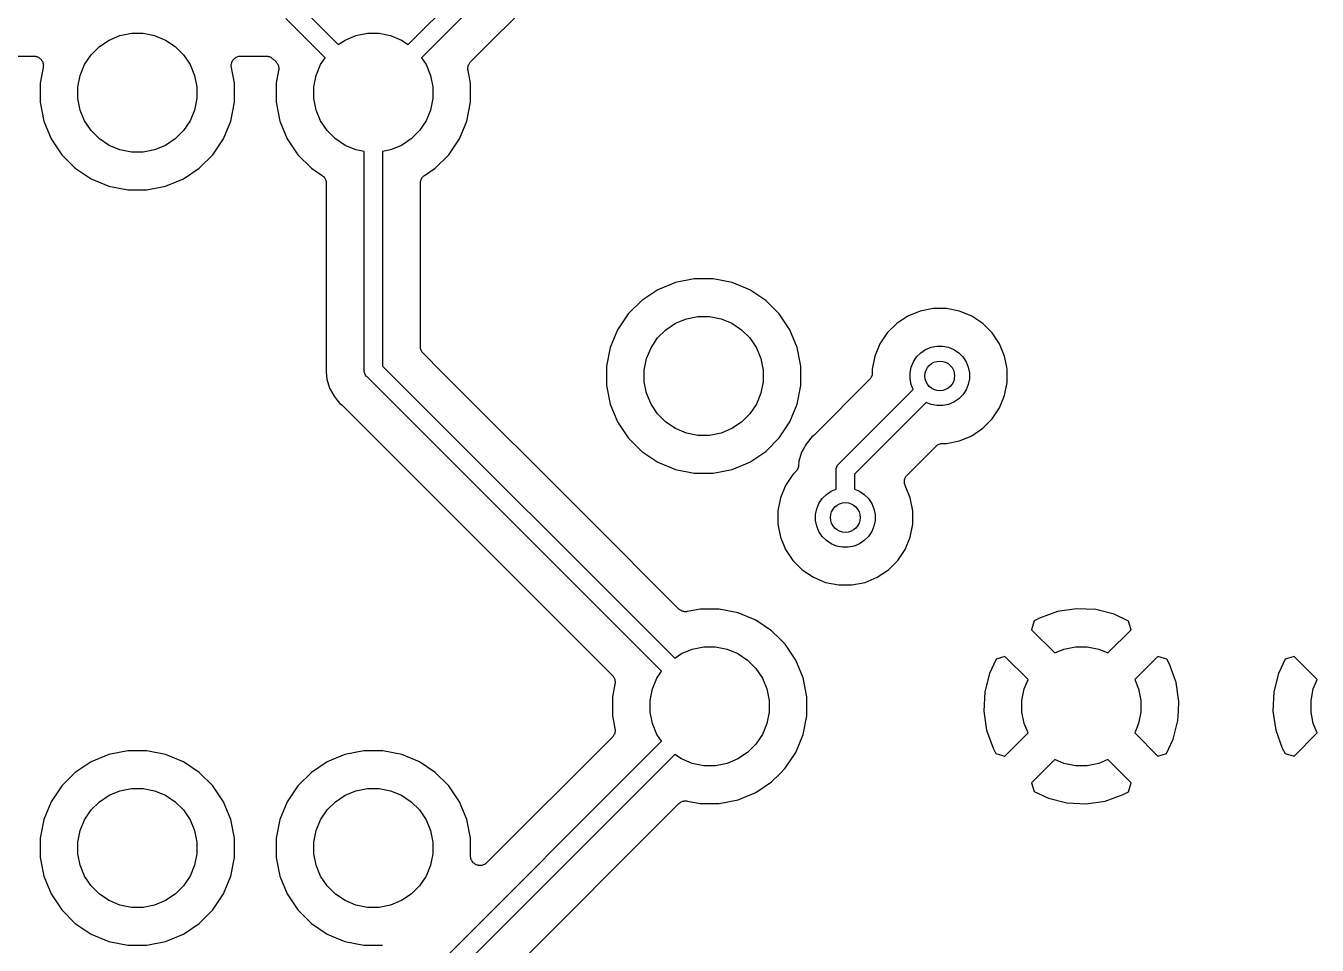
# Model space of a CAD drawing. Extents: x 20 to 116, y -135 to -20.
# Drawn here: x 49 to 66.37, y -51.67 to -39.3 of the extents above; entities that cross this region are included whole.
import ezdxf

# ---------------------------------------------------------------- set-up
doc = ezdxf.new("R2010")
doc.units = 0
doc.layers.add('BLACK', color=7, linetype='CONTINUOUS')

msp = doc.modelspace()

# ---------------------------------------------------------------- linework, layer by layer
at = {"layer": 'BLACK', "linetype": 'Continuous'}
for p, q in [((54.1408, -39.5524), (61.4898, -32.2034)), ((61.5839, -32.4629), (54.3176, -39.7292)), ((54.9789, -39.7863), (56.712, -38.0532)), ((52.6377, -38.991), (53.1992, -39.5524)), ((53.0224, -39.7292), (52.4932, -39.2)), ((50.1161, -39.491), (50.2616, -39.4307)), ((50.2616, -39.4307), (50.4162, -39.4)), ((50.4162, -39.4), (50.5738, -39.4)), ((50.5738, -39.4), (50.7284, -39.4307)), ((50.7284, -39.4307), (50.8739, -39.491)), ((53.2911, -39.491), (53.4366, -39.4307)), ((53.4366, -39.4307), (53.5912, -39.4)), ((53.5912, -39.4), (53.7488, -39.4)), ((53.7488, -39.4), (53.9034, -39.4307)), ((53.9034, -39.4307), (54.0489, -39.491)), ((49.8736, -39.69), (49.985, -39.5786)), ((49.985, -39.5786), (50.1161, -39.491)), ((50.8739, -39.491), (51.005, -39.5786)), ((51.005, -39.5786), (51.1164, -39.69)), ((53.1992, -39.5524), (53.2911, -39.491)), ((54.0489, -39.491), (54.1408, -39.5524)), ((48.7062, -39.708), (49.1045, -39.708)), ((49.1045, -39.708), (49.1055, -39.708)), ((49.1055, -39.708), (49.1055, -39.708)), ((49.1055, -39.708), (49.1055, -39.708)), ((49.1055, -39.708), (49.1063, -39.708)), ((49.1063, -39.708), (49.1183, -39.7094)), ((49.1183, -39.7094), (49.1301, -39.7106)), ((49.1301, -39.7106), (49.1305, -39.7107)), ((49.1305, -39.7107), (49.1309, -39.7108)), ((49.1309, -39.7108), (49.1424, -39.7144)), ((49.1424, -39.7144), (49.1538, -39.718)), ((49.1538, -39.718), (49.1541, -39.7182)), ((49.1541, -39.7182), (49.1545, -39.7183)), ((49.1545, -39.7183), (49.165, -39.7241)), ((49.165, -39.7241), (49.1756, -39.7298)), ((49.1756, -39.7298), (49.1759, -39.73)), ((49.1759, -39.73), (49.1762, -39.7302)), ((49.1762, -39.7302), (49.1854, -39.7379)), ((49.1854, -39.7379), (49.1947, -39.7456)), ((49.1947, -39.7456), (49.1949, -39.7459)), ((49.1949, -39.7459), (49.1952, -39.7461)), ((49.1952, -39.7461), (49.2028, -39.7556)), ((49.2028, -39.7556), (49.2103, -39.7648)), ((49.2103, -39.7648), (49.2105, -39.7652)), ((49.2105, -39.7652), (49.2108, -39.7655)), ((49.2108, -39.7655), (49.2163, -39.7761)), ((49.2163, -39.7761), (49.222, -39.7867)), ((49.786, -39.8211), (49.8736, -39.69)), ((51.1164, -39.69), (51.204, -39.8211)), ((51.7687, -39.7851), (51.7745, -39.7745)), ((51.7745, -39.7745), (51.7802, -39.764)), ((51.7802, -39.764), (51.7805, -39.7637)), ((51.7805, -39.7637), (51.7807, -39.7633)), ((51.7807, -39.7633), (51.7884, -39.7541)), ((51.7884, -39.7541), (51.796, -39.7449)), ((51.796, -39.7449), (51.7963, -39.7446)), ((51.7963, -39.7446), (51.7966, -39.7443)), ((51.7966, -39.7443), (51.8059, -39.7368)), ((51.8059, -39.7368), (51.8152, -39.7292)), ((51.8152, -39.7292), (51.8156, -39.729)), ((51.8156, -39.729), (51.8159, -39.7288)), ((51.8159, -39.7288), (51.8265, -39.7232)), ((51.8265, -39.7232), (51.8371, -39.7176)), ((51.8371, -39.7176), (51.8375, -39.7175)), ((51.8375, -39.7175), (51.8378, -39.7173)), ((51.8378, -39.7173), (51.8494, -39.7139)), ((51.8494, -39.7139), (51.8608, -39.7104)), ((51.8608, -39.7104), (51.8612, -39.7104)), ((51.8612, -39.7104), (51.8616, -39.7103)), ((51.8616, -39.7103), (51.8736, -39.7092)), ((51.8736, -39.7092), (51.8855, -39.708)), ((51.8855, -39.708), (52.2302, -39.708)), ((52.2302, -39.708), (52.2306, -39.708)), ((52.2306, -39.708), (52.2306, -39.708)), ((52.2306, -39.708), (52.2307, -39.708)), ((52.2307, -39.708), (52.232, -39.708)), ((52.232, -39.708), (52.2436, -39.7093)), ((52.2436, -39.7093), (52.2553, -39.7105)), ((52.2553, -39.7105), (52.2559, -39.7107)), ((52.2559, -39.7107), (52.2566, -39.7108)), ((52.2566, -39.7108), (52.2678, -39.7143)), ((52.2678, -39.7143), (52.279, -39.7178)), ((52.279, -39.7178), (52.2796, -39.7181)), ((52.2796, -39.7181), (52.2802, -39.7183)), ((52.2802, -39.7183), (52.2905, -39.7239)), ((52.2905, -39.7239), (52.3008, -39.7295)), ((52.3008, -39.7295), (52.3014, -39.7299)), ((52.3014, -39.7299), (52.3019, -39.7302)), ((52.3019, -39.7302), (52.3109, -39.7377)), ((52.3109, -39.7377), (52.32, -39.7452)), ((52.32, -39.7452), (52.3611, -39.7863)), ((52.961, -39.8211), (53.0224, -39.7292)), ((54.3176, -39.7292), (54.379, -39.8211)), ((49.2291, -39.8598), (49.187, -40.0712)), ((49.222, -39.7867), (49.2221, -39.7871)), ((49.2221, -39.7871), (49.2222, -39.7874)), ((49.2222, -39.7874), (49.2256, -39.7988)), ((49.2256, -39.7988), (49.2291, -39.8104)), ((49.2291, -39.8104), (49.2291, -39.8108)), ((49.2291, -39.8108), (49.2292, -39.8112)), ((49.2302, -39.8478), (49.2291, -39.8598)), ((49.2292, -39.8112), (49.2303, -39.8231)), ((49.2315, -39.8359), (49.2302, -39.8478)), ((49.2303, -39.8231), (49.2315, -39.8351)), ((49.2315, -39.8351), (49.2315, -39.8355)), ((49.2315, -39.8355), (49.2315, -39.8359)), ((49.7257, -39.9666), (49.786, -39.8211)), ((51.204, -39.8211), (51.2643, -39.9666)), ((51.7585, -39.8333), (51.7598, -39.8214)), ((51.7586, -39.8337), (51.7585, -39.8333)), ((51.7585, -39.8341), (51.7586, -39.8337)), ((51.7596, -39.846), (51.7585, -39.8341)), ((51.7606, -39.858), (51.7596, -39.846)), ((51.7598, -39.8214), (51.7611, -39.8095)), ((51.7608, -39.8588), (51.7606, -39.858)), ((51.7609, -39.8598), (51.7608, -39.8588)), ((51.7608, -39.8588), (51.7608, -39.8588)), ((51.7608, -39.8588), (51.7608, -39.8588)), ((51.803, -40.0712), (51.7609, -39.8598)), ((51.7611, -39.8095), (51.7612, -39.8091)), ((51.7612, -39.8091), (51.7613, -39.8087)), ((51.7613, -39.8087), (51.7649, -39.7973)), ((51.7649, -39.7973), (51.7684, -39.7858)), ((51.7684, -39.7858), (51.7686, -39.7854)), ((51.7686, -39.7854), (51.7687, -39.7851)), ((52.3611, -39.7863), (52.3615, -39.7867)), ((52.3615, -39.7867), (52.3615, -39.7867)), ((52.3615, -39.7867), (52.3615, -39.7867)), ((52.3615, -39.7867), (52.3624, -39.7876)), ((52.3959, -39.9009), (52.362, -40.0712)), ((52.3624, -39.7876), (52.3698, -39.7969)), ((52.3698, -39.7969), (52.3772, -39.8059)), ((52.3772, -39.8059), (52.3774, -39.8065)), ((52.3774, -39.8065), (52.3778, -39.8069)), ((52.3778, -39.8069), (52.3833, -39.8174)), ((52.3833, -39.8174), (52.3888, -39.8278)), ((52.3888, -39.8278), (52.3889, -39.8284)), ((52.3889, -39.8284), (52.3892, -39.8289)), ((52.3892, -39.8289), (52.3925, -39.8403)), ((52.3925, -39.8403), (52.3959, -39.8516)), ((52.3959, -39.8516), (52.396, -39.8522)), ((52.397, -39.8891), (52.3959, -39.9009)), ((52.396, -39.8522), (52.3961, -39.8528)), ((52.3961, -39.8528), (52.3972, -39.8645)), ((52.3983, -39.8774), (52.397, -39.8891)), ((52.3972, -39.8645), (52.3983, -39.8762)), ((52.3983, -39.8762), (52.3983, -39.8768)), ((52.3983, -39.8768), (52.3983, -39.8774)), ((52.9007, -39.9666), (52.961, -39.8211)), ((54.379, -39.8211), (54.4393, -39.9666)), ((54.9417, -39.8745), (54.943, -39.8627)), ((54.9418, -39.8751), (54.9417, -39.8745)), ((54.9417, -39.8757), (54.9418, -39.8751)), ((54.9428, -39.8873), (54.9417, -39.8757)), ((54.9438, -39.8991), (54.9428, -39.8873)), ((54.943, -39.8627), (54.9442, -39.851)), ((54.944, -39.9003), (54.9438, -39.8991)), ((54.944, -39.9004), (54.944, -39.9003)), ((54.944, -39.9003), (54.944, -39.9003)), ((54.9441, -39.9009), (54.944, -39.9004)), ((54.978, -40.0712), (54.9441, -39.9009)), ((54.9442, -39.851), (54.9444, -39.8504)), ((54.9444, -39.8498), (54.948, -39.8386)), ((54.9444, -39.8504), (54.9444, -39.8498)), ((54.948, -39.8386), (54.9514, -39.8273)), ((54.9514, -39.8273), (54.9517, -39.8268)), ((54.9517, -39.8268), (54.9519, -39.8262)), ((54.9519, -39.8262), (54.9576, -39.8158)), ((54.9576, -39.8158), (54.9632, -39.8055)), ((54.9632, -39.8055), (54.9635, -39.805)), ((54.9635, -39.805), (54.9638, -39.8045)), ((54.9638, -39.8045), (54.9714, -39.7954)), ((54.9714, -39.7954), (54.9789, -39.7863)), ((49.187, -40.0712), (49.187, -40.3288)), ((49.695, -40.1212), (49.7257, -39.9666)), ((49.695, -40.2788), (49.695, -40.1212)), ((51.2643, -39.9666), (51.295, -40.1212)), ((51.295, -40.1212), (51.295, -40.2788)), ((51.803, -40.3288), (51.803, -40.0712)), ((52.362, -40.0712), (52.362, -40.3288)), ((52.87, -40.1212), (52.9007, -39.9666)), ((52.87, -40.2788), (52.87, -40.1212)), ((54.4393, -39.9666), (54.47, -40.1212)), ((54.47, -40.1212), (54.47, -40.2788)), ((54.978, -40.3288), (54.978, -40.0712)), ((49.7257, -40.4334), (49.695, -40.2788)), ((51.295, -40.2788), (51.2643, -40.4334)), ((52.9007, -40.4334), (52.87, -40.2788)), ((54.47, -40.2788), (54.4393, -40.4334)), ((49.187, -40.3288), (49.2373, -40.5815)), ((49.786, -40.5789), (49.7257, -40.4334)), ((51.2643, -40.4334), (51.204, -40.5789)), ((51.7527, -40.5815), (51.803, -40.3288)), ((52.362, -40.3288), (52.4123, -40.5815)), ((52.961, -40.5789), (52.9007, -40.4334)), ((54.4393, -40.4334), (54.379, -40.5789)), ((54.9277, -40.5815), (54.978, -40.3288)), ((49.2373, -40.5815), (49.3359, -40.8196)), ((49.8736, -40.71), (49.786, -40.5789)), ((51.204, -40.5789), (51.1164, -40.71)), ((51.6541, -40.8196), (51.7527, -40.5815)), ((52.4123, -40.5815), (52.5109, -40.8196)), ((53.0486, -40.71), (52.961, -40.5789)), ((54.379, -40.5789), (54.2914, -40.71)), ((54.8291, -40.8196), (54.9277, -40.5815)), ((49.3359, -40.8196), (49.479, -41.0338)), ((49.985, -40.8214), (49.8736, -40.71)), ((50.1161, -40.909), (49.985, -40.8214)), ((51.005, -40.8214), (50.8739, -40.909)), ((51.1164, -40.71), (51.005, -40.8214)), ((51.511, -41.0338), (51.6541, -40.8196)), ((52.5109, -40.8196), (52.654, -41.0338)), ((53.16, -40.8214), (53.0486, -40.71)), ((53.2911, -40.909), (53.16, -40.8214)), ((54.18, -40.8214), (54.0489, -40.909)), ((54.2914, -40.71), (54.18, -40.8214)), ((54.686, -41.0338), (54.8291, -40.8196)), ((50.2616, -40.9693), (50.1161, -40.909)), ((50.4162, -41), (50.2616, -40.9693)), ((50.7284, -40.9693), (50.5738, -41)), ((50.8739, -40.909), (50.7284, -40.9693)), ((53.4366, -40.9693), (53.2911, -40.909)), ((53.545, -40.9908), (53.4366, -40.9693)), ((53.545, -43.9239), (53.545, -40.9908)), ((53.9034, -40.9693), (53.795, -40.9908)), ((53.795, -40.9908), (53.795, -43.8782)), ((54.0489, -40.909), (53.9034, -40.9693)), ((49.479, -41.0338), (49.6612, -41.216)), ((50.5738, -41), (50.4162, -41)), ((51.3288, -41.216), (51.511, -41.0338)), ((52.654, -41.0338), (52.8362, -41.216)), ((54.5038, -41.216), (54.686, -41.0338)), ((49.6612, -41.216), (49.8754, -41.3591)), ((51.1146, -41.3591), (51.3288, -41.216)), ((52.8362, -41.216), (52.9806, -41.3124)), ((52.9806, -41.3124), (52.981, -41.3127)), ((52.981, -41.3127), (52.981, -41.3128)), ((52.981, -41.3128), (52.981, -41.3128)), ((52.981, -41.3128), (52.982, -41.3134)), ((52.982, -41.3134), (52.9911, -41.3211)), ((52.9911, -41.3211), (53.0001, -41.3286)), ((53.0001, -41.3286), (53.0005, -41.329)), ((53.0005, -41.329), (53.001, -41.3294)), ((53.001, -41.3294), (53.0083, -41.3386)), ((53.0083, -41.3386), (53.0158, -41.3478)), ((54.3252, -41.3463), (54.3328, -41.3373)), ((54.3328, -41.3373), (54.3403, -41.3282)), ((54.3403, -41.3282), (54.3407, -41.3278)), ((54.3407, -41.3278), (54.3411, -41.3273)), ((54.3411, -41.3273), (54.3503, -41.3199)), ((54.3503, -41.3199), (54.3594, -41.3124)), ((54.3594, -41.3124), (54.5038, -41.216)), ((49.8754, -41.3591), (50.1135, -41.4577)), ((50.1135, -41.4577), (50.3662, -41.508)), ((50.3662, -41.508), (50.6238, -41.508)), ((50.6238, -41.508), (50.8765, -41.4577)), ((50.8765, -41.4577), (51.1146, -41.3591)), ((53.0158, -41.3478), (53.0161, -41.3483)), ((53.0161, -41.3483), (53.0165, -41.3488)), ((53.0165, -41.3488), (53.0219, -41.3592)), ((53.0219, -41.3592), (53.0274, -41.3696)), ((53.0274, -41.3696), (53.0276, -41.3702)), ((53.0276, -41.3702), (53.0279, -41.3708)), ((53.0279, -41.3708), (53.0312, -41.3821)), ((53.0312, -41.3821), (53.0346, -41.3934)), ((53.0346, -41.3934), (53.0346, -41.394)), ((53.0346, -41.394), (53.0348, -41.3946)), ((53.0348, -41.3946), (53.0358, -41.4063)), ((53.0358, -41.4063), (53.037, -41.418)), ((53.037, -41.418), (53.037, -43.8927)), ((54.303, -41.4163), (54.3043, -41.4045)), ((54.303, -41.4175), (54.303, -41.4163)), ((54.303, -41.418), (54.303, -41.4175)), ((54.303, -41.4175), (54.303, -41.4175)), ((54.303, -41.4175), (54.303, -41.4175)), ((54.303, -43.6152), (54.303, -41.418)), ((54.3043, -41.4045), (54.3055, -41.3928)), ((54.3055, -41.3928), (54.3057, -41.3922)), ((54.3057, -41.3922), (54.3058, -41.3916)), ((54.3058, -41.3916), (54.3093, -41.3804)), ((54.3093, -41.3804), (54.3128, -41.3691)), ((54.3128, -41.3691), (54.3131, -41.3686)), ((54.3131, -41.3686), (54.3133, -41.368)), ((54.3133, -41.368), (54.3189, -41.3577)), ((54.3189, -41.3577), (54.3245, -41.3473)), ((54.3245, -41.3473), (54.3249, -41.3468)), ((54.3249, -41.3468), (54.3252, -41.3463)), ((57.9862, -42.702), (57.7335, -42.7523)), ((58.2438, -42.702), (57.9862, -42.702)), ((58.4965, -42.7523), (58.2438, -42.702)), ((57.4954, -42.8509), (57.2812, -42.994)), ((57.7335, -42.7523), (57.4954, -42.8509)), ((58.7346, -42.8509), (58.4965, -42.7523)), ((58.9488, -42.994), (58.7346, -42.8509)), ((57.2812, -42.994), (57.099, -43.1762)), ((59.131, -43.1762), (58.9488, -42.994)), ((57.099, -43.1762), (56.9559, -43.3904)), ((57.7361, -43.301), (57.8816, -43.2407)), ((57.8816, -43.2407), (58.0362, -43.21)), ((58.0362, -43.21), (58.1938, -43.21)), ((58.1938, -43.21), (58.3484, -43.2407)), ((58.3484, -43.2407), (58.4939, -43.301)), ((59.2741, -43.3904), (59.131, -43.1762)), ((60.8599, -43.2053), (60.7112, -43.3047)), ((61.0251, -43.1369), (60.8599, -43.2053)), ((61.2006, -43.102), (61.0251, -43.1369)), ((61.3794, -43.102), (61.2006, -43.102)), ((61.5549, -43.1369), (61.3794, -43.102)), ((61.7201, -43.2053), (61.5549, -43.1369)), ((61.8688, -43.3047), (61.7201, -43.2053)), ((56.9559, -43.3904), (56.8573, -43.6285)), ((57.4936, -43.5), (57.605, -43.3886)), ((57.605, -43.3886), (57.7361, -43.301)), ((58.4939, -43.301), (58.625, -43.3886)), ((58.625, -43.3886), (58.7364, -43.5)), ((59.3727, -43.6285), (59.2741, -43.3904)), ((60.7112, -43.3047), (60.5847, -43.4312)), ((61.9953, -43.4312), (61.8688, -43.3047)), ((57.406, -43.6311), (57.4936, -43.5)), ((58.7364, -43.5), (58.824, -43.6311)), ((60.4853, -43.5799), (60.4169, -43.7451)), ((60.5847, -43.4312), (60.4853, -43.5799)), ((62.0947, -43.5799), (61.9953, -43.4312)), ((62.1631, -43.7451), (62.0947, -43.5799)), ((54.3041, -43.6269), (54.303, -43.6152)), ((54.3052, -43.6386), (54.3041, -43.6269)), ((54.3054, -43.6392), (54.3052, -43.6386)), ((54.3054, -43.6399), (54.3054, -43.6392)), ((54.3088, -43.651), (54.3054, -43.6399)), ((54.3121, -43.6624), (54.3088, -43.651)), ((54.3124, -43.663), (54.3121, -43.6624)), ((54.3126, -43.6636), (54.3124, -43.663)), ((54.3181, -43.6739), (54.3126, -43.6636)), ((54.3235, -43.6844), (54.3181, -43.6739)), ((54.3239, -43.6849), (54.3235, -43.6844)), ((54.3242, -43.6855), (54.3239, -43.6849)), ((54.3316, -43.6945), (54.3242, -43.6855)), ((54.339, -43.7037), (54.3316, -43.6945)), ((54.3399, -43.7047), (54.339, -43.7037)), ((54.3402, -43.705), (54.3399, -43.7047)), ((54.3399, -43.7047), (54.3399, -43.7047)), ((54.3399, -43.7047), (54.3399, -43.7047)), ((54.5936, -43.9584), (54.3402, -43.705)), ((56.8573, -43.6285), (56.807, -43.8812)), ((57.315, -43.9312), (57.3457, -43.7766)), ((57.3457, -43.7766), (57.406, -43.6311)), ((58.824, -43.6311), (58.8843, -43.7766)), ((58.8843, -43.7766), (58.915, -43.9312)), ((59.423, -43.8812), (59.3727, -43.6285)), ((60.4169, -43.7451), (60.382, -43.9206)), ((60.9355, -43.8205), (60.9793, -43.755)), ((60.9793, -43.755), (61.035, -43.6993)), ((61.035, -43.6993), (61.1005, -43.6555)), ((61.1005, -43.6555), (61.1733, -43.6254)), ((61.1733, -43.6254), (61.2506, -43.61)), ((61.2506, -43.61), (61.3294, -43.61)), ((61.3294, -43.61), (61.4067, -43.6254)), ((61.4067, -43.6254), (61.4795, -43.6555)), ((61.4795, -43.6555), (61.545, -43.6993)), ((61.545, -43.6993), (61.6007, -43.755)), ((61.6007, -43.755), (61.6445, -43.8205)), ((62.1926, -43.8934), (62.1631, -43.7451)), ((53.0364, -43.9051), (53.0339, -43.93)), ((53.0339, -43.93), (53.0364, -43.9549)), ((53.037, -43.8944), (53.0364, -43.8998)), ((53.0364, -43.8998), (53.0364, -43.9051)), ((53.037, -43.8927), (53.037, -43.8944)), ((53.5444, -43.93), (53.545, -43.9239)), ((53.545, -43.9361), (53.5444, -43.93)), ((53.5458, -43.9443), (53.545, -43.9361)), ((53.5468, -43.9545), (53.5458, -43.9443)), ((53.795, -43.8782), (57.7242, -47.8074)), ((56.807, -43.8812), (56.807, -44.1388)), ((57.315, -44.0888), (57.315, -43.9312)), ((58.915, -43.9312), (58.915, -44.0888)), ((59.423, -44.1388), (59.423, -43.8812)), ((60.382, -43.9206), (60.382, -43.9702)), ((60.89, -43.9706), (60.9054, -43.8933)), ((60.9054, -43.8933), (60.9355, -43.8205)), ((61.6445, -43.8205), (61.6746, -43.8933)), ((61.6746, -43.8933), (61.69, -43.9706)), ((62.198, -43.9206), (62.1926, -43.8934)), ((62.198, -44.0994), (62.198, -43.9206)), ((53.0364, -43.9549), (53.0462, -44.0541)), ((53.0462, -44.0541), (53.0462, -44.0544)), ((53.0462, -44.0544), (53.0462, -44.0544)), ((53.0462, -44.0544), (53.0824, -44.1734)), ((53.554, -43.9781), (53.5468, -43.9545)), ((53.5656, -43.9998), (53.554, -43.9781)), ((53.5756, -44.012), (53.5656, -43.9998)), ((53.5812, -44.0188), (53.5756, -44.012)), ((53.5859, -44.0227), (53.5812, -44.0188)), ((57.5474, -47.9842), (53.5859, -44.0227)), ((54.5937, -43.9585), (54.5936, -43.9584)), ((56.538, -45.9028), (54.5937, -43.9585)), ((57.3457, -44.2434), (57.315, -44.0888)), ((58.915, -44.0888), (58.8843, -44.2434)), ((60.3448, -44.06), (59.5988, -44.806)), ((60.3522, -44.0509), (60.3448, -44.06)), ((60.3598, -44.0419), (60.3522, -44.0509)), ((60.3601, -44.0414), (60.3598, -44.0419)), ((60.3605, -44.0408), (60.3601, -44.0414)), ((60.3661, -44.0305), (60.3605, -44.0408)), ((60.3717, -44.0202), (60.3661, -44.0305)), ((60.3719, -44.0196), (60.3717, -44.0202)), ((60.3722, -44.019), (60.3719, -44.0196)), ((60.3757, -44.0078), (60.3722, -44.019)), ((60.3792, -43.9966), (60.3757, -44.0078)), ((60.3793, -43.9959), (60.3792, -43.9966)), ((60.3795, -43.9953), (60.3793, -43.9959)), ((60.3807, -43.9836), (60.3795, -43.9953)), ((60.382, -43.972), (60.3807, -43.9836)), ((60.382, -43.9702), (60.382, -43.9706)), ((60.382, -43.9706), (60.382, -43.9706)), ((60.382, -43.9706), (60.382, -43.9707)), ((60.382, -43.9707), (60.382, -43.972)), ((60.89, -44.0494), (60.89, -43.9706)), ((60.9054, -44.1267), (60.89, -44.0494)), ((61.69, -44.0494), (61.6746, -44.1267)), ((61.69, -43.9706), (61.69, -44.0494)), ((62.1631, -44.2749), (62.198, -44.0994)), ((53.0824, -44.1734), (53.1411, -44.2834)), ((53.1411, -44.2834), (53.198, -44.3526)), ((56.807, -44.1388), (56.8573, -44.3915)), ((57.406, -44.3889), (57.3457, -44.2434)), ((58.8843, -44.2434), (58.824, -44.3889)), ((59.3727, -44.3915), (59.423, -44.1388)), ((59.9359, -45.1873), (60.9321, -44.1911)), ((60.9321, -44.1911), (60.9054, -44.1267)), ((61.6007, -44.265), (61.545, -44.3207)), ((61.6445, -44.1995), (61.6007, -44.265)), ((61.6746, -44.1267), (61.6445, -44.1995)), ((62.0947, -44.4401), (62.1631, -44.2749)), ((53.198, -44.3526), (53.198, -44.3527)), ((53.198, -44.3527), (53.2202, -44.3798)), ((53.2202, -44.3798), (53.2396, -44.3956)), ((53.2396, -44.3956), (53.2409, -44.3968)), ((53.2409, -44.3968), (53.2447, -44.4006)), ((53.2447, -44.4006), (53.2488, -44.404)), ((53.2488, -44.404), (56.8861, -48.0413)), ((56.8573, -44.3915), (56.9559, -44.6296)), ((57.4936, -44.52), (57.406, -44.3889)), ((58.824, -44.3889), (58.7364, -44.52)), ((59.2741, -44.6296), (59.3727, -44.3915)), ((61.1089, -44.3679), (60.145, -45.3318)), ((61.1733, -44.3946), (61.1089, -44.3679)), ((61.2506, -44.41), (61.1733, -44.3946)), ((61.3294, -44.41), (61.2506, -44.41)), ((61.4067, -44.3946), (61.3294, -44.41)), ((61.4795, -44.3645), (61.4067, -44.3946)), ((61.545, -44.3207), (61.4795, -44.3645)), ((61.9953, -44.5888), (62.0947, -44.4401)), ((56.9559, -44.6296), (57.099, -44.8438)), ((57.605, -44.6314), (57.4936, -44.52)), ((57.7361, -44.719), (57.605, -44.6314)), ((58.625, -44.6314), (58.4939, -44.719)), ((58.7364, -44.52), (58.625, -44.6314)), ((59.131, -44.8438), (59.2741, -44.6296)), ((61.8688, -44.7153), (61.9953, -44.5888)), ((57.8816, -44.7793), (57.7361, -44.719)), ((58.0362, -44.81), (57.8816, -44.7793)), ((58.1938, -44.81), (58.0362, -44.81)), ((58.3484, -44.7793), (58.1938, -44.81)), ((58.4939, -44.719), (58.3484, -44.7793)), ((59.5896, -44.8144), (59.5702, -44.8302)), ((59.5934, -44.8106), (59.5896, -44.8144)), ((59.5975, -44.8072), (59.5934, -44.8106)), ((59.5988, -44.806), (59.5975, -44.8072)), ((61.5549, -44.8831), (61.7201, -44.8147)), ((61.7201, -44.8147), (61.8688, -44.7153)), ((57.099, -44.8438), (57.2812, -45.026)), ((58.9488, -45.026), (59.131, -44.8438)), ((59.4911, -44.9266), (59.451, -45.0016)), ((59.5544, -44.8496), (59.4911, -44.9266)), ((59.5702, -44.8302), (59.5544, -44.8496)), ((59.5544, -44.8496), (59.5544, -44.8496)), ((60.8512, -45.344), (61.24, -44.9552)), ((61.24, -44.9552), (61.2403, -44.9549)), ((61.2403, -44.9549), (61.2413, -44.954)), ((61.2403, -44.9549), (61.2403, -44.9549)), ((61.2403, -44.9549), (61.2403, -44.9549)), ((61.2413, -44.954), (61.2504, -44.9466)), ((61.2504, -44.9466), (61.2595, -44.9392)), ((61.2595, -44.9392), (61.2601, -44.9389)), ((61.2601, -44.9389), (61.2606, -44.9385)), ((61.2606, -44.9385), (61.271, -44.9331)), ((61.271, -44.9331), (61.2814, -44.9276)), ((61.2814, -44.9276), (61.282, -44.9274)), ((61.282, -44.9274), (61.2826, -44.9271)), ((61.2826, -44.9271), (61.2939, -44.9238)), ((61.2939, -44.9238), (61.3051, -44.9204)), ((61.3051, -44.9204), (61.3058, -44.9204)), ((61.3058, -44.9204), (61.3064, -44.9202)), ((61.3064, -44.9202), (61.3181, -44.9191)), ((61.3181, -44.9191), (61.3298, -44.918)), ((61.3298, -44.918), (61.3794, -44.918)), ((61.3794, -44.918), (61.5549, -44.8831)), ((57.2812, -45.026), (57.4954, -45.1691)), ((58.7346, -45.1691), (58.9488, -45.026)), ((59.3962, -45.1559), (59.3898, -45.2203)), ((59.4324, -45.0366), (59.3962, -45.1559)), ((59.451, -45.0016), (59.4324, -45.0366)), ((59.451, -45.0016), (59.451, -45.0016)), ((57.4954, -45.1691), (57.7335, -45.2677)), ((57.7335, -45.2677), (57.9862, -45.318)), ((57.9862, -45.318), (58.2438, -45.318)), ((58.2438, -45.318), (58.4965, -45.2677)), ((58.4965, -45.2677), (58.7346, -45.1691)), ((59.3147, -45.3362), (59.2153, -45.4849)), ((59.3532, -45.2977), (59.3147, -45.3362)), ((59.3567, -45.2934), (59.3532, -45.2977)), ((59.3607, -45.2895), (59.3567, -45.2934)), ((59.3646, -45.2838), (59.3607, -45.2895)), ((59.369, -45.2785), (59.3646, -45.2838)), ((59.3716, -45.2736), (59.369, -45.2785)), ((59.3747, -45.2691), (59.3716, -45.2736)), ((59.3774, -45.2627), (59.3747, -45.2691)), ((59.3807, -45.2567), (59.3774, -45.2627)), ((59.3823, -45.2514), (59.3807, -45.2567)), ((59.3845, -45.2463), (59.3823, -45.2514)), ((59.3859, -45.2396), (59.3845, -45.2463)), ((59.3879, -45.233), (59.3859, -45.2396)), ((59.3885, -45.2275), (59.3879, -45.233)), ((59.3896, -45.2221), (59.3885, -45.2275)), ((59.3898, -45.2203), (59.3896, -45.2221)), ((59.8944, -45.28), (59.8968, -45.2555)), ((59.895, -45.2861), (59.8944, -45.28)), ((59.895, -45.5338), (59.895, -45.2861)), ((59.8968, -45.2555), (59.904, -45.2319)), ((59.904, -45.2319), (59.9156, -45.2102)), ((59.9156, -45.2102), (59.9273, -45.1959)), ((59.9273, -45.1959), (59.9312, -45.1912)), ((59.9273, -45.1959), (59.9273, -45.1959)), ((59.9312, -45.1912), (59.9359, -45.1873)), ((60.145, -45.3318), (60.145, -45.5338)), ((59.2153, -45.4849), (59.1469, -45.6501)), ((60.814, -45.4323), (60.8153, -45.4206)), ((60.814, -45.4328), (60.814, -45.4323)), ((60.814, -45.4334), (60.814, -45.4328)), ((60.8151, -45.4451), (60.814, -45.4334)), ((60.8161, -45.457), (60.8151, -45.4451)), ((60.8153, -45.4206), (60.8165, -45.4087)), ((60.8163, -45.4575), (60.8161, -45.457)), ((60.8163, -45.4581), (60.8163, -45.4575)), ((60.8197, -45.4693), (60.8163, -45.4581)), ((60.8165, -45.4087), (60.8166, -45.4082)), ((60.8166, -45.4082), (60.8167, -45.4076)), ((60.8167, -45.4076), (60.8202, -45.3964)), ((60.823, -45.4808), (60.8197, -45.4693)), ((60.8202, -45.3964), (60.8237, -45.385)), ((60.8234, -45.4818), (60.823, -45.4808)), ((60.8234, -45.4819), (60.8234, -45.4818)), ((60.8234, -45.4818), (60.8234, -45.4818)), ((60.8236, -45.4824), (60.8234, -45.4819)), ((60.8931, -45.6501), (60.8236, -45.4824)), ((60.8237, -45.385), (60.824, -45.3845)), ((60.824, -45.3845), (60.8242, -45.384)), ((60.8242, -45.384), (60.8299, -45.3736)), ((60.8299, -45.3736), (60.8354, -45.3632)), ((60.8354, -45.3632), (60.8358, -45.3628)), ((60.8358, -45.3628), (60.8361, -45.3623)), ((60.8361, -45.3623), (60.8437, -45.3532)), ((60.8437, -45.3532), (60.8512, -45.344)), ((59.1469, -45.6501), (59.112, -45.8256)), ((59.6655, -45.7255), (59.7093, -45.66)), ((59.7093, -45.66), (59.765, -45.6043)), ((59.765, -45.6043), (59.8305, -45.5605)), ((59.8305, -45.5605), (59.895, -45.5338)), ((60.145, -45.5338), (60.2095, -45.5605)), ((60.2095, -45.5605), (60.275, -45.6043)), ((60.275, -45.6043), (60.3307, -45.66)), ((60.3307, -45.66), (60.3745, -45.7255)), ((60.928, -45.8256), (60.8931, -45.6501)), ((59.112, -45.8256), (59.112, -46.0044)), ((59.62, -45.8756), (59.6354, -45.7983)), ((59.6354, -45.7983), (59.6655, -45.7255)), ((60.3745, -45.7255), (60.4046, -45.7983)), ((60.4046, -45.7983), (60.42, -45.8756)), ((60.928, -46.0044), (60.928, -45.8256)), ((56.5381, -45.9029), (56.538, -45.9028)), ((57.7813, -47.1461), (56.5381, -45.9029)), ((59.112, -46.0044), (59.1469, -46.1799)), ((59.62, -45.9544), (59.62, -45.8756)), ((59.6354, -46.0317), (59.62, -45.9544)), ((59.6655, -46.1045), (59.6354, -46.0317)), ((60.4046, -46.0317), (60.3745, -46.1045)), ((60.42, -45.9544), (60.4046, -46.0317)), ((60.42, -45.8756), (60.42, -45.9544)), ((60.8931, -46.1799), (60.928, -46.0044)), ((59.1469, -46.1799), (59.2153, -46.3451)), ((59.7093, -46.17), (59.6655, -46.1045)), ((59.765, -46.2257), (59.7093, -46.17)), ((60.3307, -46.17), (60.275, -46.2257)), ((60.3745, -46.1045), (60.3307, -46.17)), ((60.8247, -46.3451), (60.8931, -46.1799)), ((59.2153, -46.3451), (59.3147, -46.4938)), ((59.8305, -46.2695), (59.765, -46.2257)), ((59.9033, -46.2996), (59.8305, -46.2695)), ((59.9806, -46.315), (59.9033, -46.2996)), ((60.0594, -46.315), (59.9806, -46.315)), ((60.1367, -46.2996), (60.0594, -46.315)), ((60.2095, -46.2695), (60.1367, -46.2996)), ((60.275, -46.2257), (60.2095, -46.2695)), ((60.7253, -46.4938), (60.8247, -46.3451)), ((59.3147, -46.4938), (59.4412, -46.6203)), ((60.5988, -46.6203), (60.7253, -46.4938)), ((59.4412, -46.6203), (59.5899, -46.7197)), ((59.5899, -46.7197), (59.7551, -46.7881)), ((60.2849, -46.7881), (60.4501, -46.7197)), ((60.4501, -46.7197), (60.5988, -46.6203)), ((59.7551, -46.7881), (59.9306, -46.823)), ((59.9306, -46.823), (60.1094, -46.823)), ((60.1094, -46.823), (60.2849, -46.7881)), ((57.7904, -47.1536), (57.7813, -47.1461)), ((57.7995, -47.1612), (57.7904, -47.1536)), ((57.8, -47.1615), (57.7995, -47.1612)), ((57.8005, -47.1618), (57.8, -47.1615)), ((57.8108, -47.1674), (57.8005, -47.1618)), ((57.8212, -47.1731), (57.8108, -47.1674)), ((57.8218, -47.1733), (57.8212, -47.1731)), ((57.8223, -47.1736), (57.8218, -47.1733)), ((57.8335, -47.177), (57.8223, -47.1736)), ((57.8448, -47.1806), (57.8335, -47.177)), ((57.8454, -47.1806), (57.8448, -47.1806)), ((57.846, -47.1808), (57.8454, -47.1806)), ((57.8577, -47.182), (57.846, -47.1808)), ((57.8695, -47.1833), (57.8577, -47.182)), ((57.8701, -47.1832), (57.8695, -47.1833)), ((57.8707, -47.1833), (57.8701, -47.1832)), ((57.8823, -47.1822), (57.8707, -47.1833)), ((57.8941, -47.1812), (57.8823, -47.1822)), ((57.8953, -47.181), (57.8941, -47.1812)), ((57.8954, -47.181), (57.8953, -47.181)), ((57.8953, -47.181), (57.8953, -47.181)), ((57.8959, -47.1809), (57.8954, -47.181)), ((58.0662, -47.147), (57.8959, -47.1809)), ((58.3238, -47.147), (58.0662, -47.147)), ((58.5765, -47.1973), (58.3238, -47.147)), ((58.8146, -47.2959), (58.5765, -47.1973)), ((62.8759, -47.18), (62.6303, -47.2678)), ((63.1307, -47.1422), (62.8759, -47.18)), ((63.3881, -47.1549), (63.1307, -47.1422)), ((63.638, -47.2176), (63.3881, -47.1549)), ((63.8307, -47.3088), (63.638, -47.2176)), ((59.0288, -47.439), (58.8146, -47.2959)), ((62.5603, -47.3052), (62.525, -47.4258)), ((62.525, -47.4258), (62.8367, -47.7375)), ((62.6303, -47.2678), (62.5603, -47.3052)), ((63.5533, -47.7375), (63.865, -47.4258)), ((63.865, -47.4258), (63.8307, -47.3088)), ((59.1418, -47.552), (59.0288, -47.439)), ((59.1419, -47.5521), (59.1418, -47.552)), ((59.211, -47.6212), (59.1419, -47.5521)), ((57.7242, -47.8074), (57.8161, -47.746)), ((57.8161, -47.746), (57.9616, -47.6857)), ((57.9616, -47.6857), (58.1162, -47.655)), ((58.1162, -47.655), (58.2738, -47.655)), ((58.2738, -47.655), (58.4284, -47.6857)), ((58.4284, -47.6857), (58.5739, -47.746)), ((58.5739, -47.746), (58.705, -47.8336)), ((59.3541, -47.8354), (59.211, -47.6212)), ((62.8367, -47.7375), (62.9616, -47.6857)), ((62.9616, -47.6857), (63.1162, -47.655)), ((63.1162, -47.655), (63.2738, -47.655)), ((63.2738, -47.655), (63.4284, -47.6857)), ((63.4284, -47.6857), (63.5533, -47.7375)), ((58.705, -47.8336), (58.8164, -47.945)), ((58.8164, -47.945), (58.904, -48.0761)), ((59.4527, -48.0735), (59.3541, -47.8354)), ((62.0488, -47.8193), (61.9576, -48.012)), ((62.1658, -47.785), (62.0488, -47.8193)), ((62.4775, -48.0967), (62.1658, -47.785)), ((64.2242, -47.785), (63.9125, -48.0967)), ((64.3448, -47.8203), (64.2242, -47.785)), ((64.3822, -47.8903), (64.3448, -47.8203)), ((64.47, -48.1359), (64.3822, -47.8903)), ((65.9388, -47.8193), (65.8476, -48.012)), ((66.0558, -47.785), (65.9388, -47.8193)), ((66.3675, -48.0967), (66.0558, -47.785)), ((56.8861, -48.0413), (56.8865, -48.0417)), ((56.8865, -48.0417), (56.8865, -48.0417)), ((56.8865, -48.0417), (56.8865, -48.0417)), ((56.8865, -48.0417), (56.8874, -48.0426)), ((56.8874, -48.0426), (56.8948, -48.0518)), ((56.8948, -48.0518), (56.9022, -48.0609)), ((56.9022, -48.0609), (56.9024, -48.0615)), ((56.9024, -48.0615), (56.9028, -48.0619)), ((56.9028, -48.0619), (56.9082, -48.0724)), ((56.9082, -48.0724), (56.9138, -48.0828)), ((56.9138, -48.0828), (56.9139, -48.0834)), ((56.9139, -48.0834), (56.9142, -48.0839)), ((56.9142, -48.0839), (56.9175, -48.0952)), ((56.9175, -48.0952), (56.9209, -48.1066)), ((56.9209, -48.1066), (56.921, -48.1072)), ((56.921, -48.1072), (56.9211, -48.1078)), ((56.9211, -48.1078), (56.9222, -48.1194)), ((56.9222, -48.1194), (56.9233, -48.1312)), ((57.4257, -48.2216), (57.486, -48.0761)), ((57.486, -48.0761), (57.5474, -47.9842)), ((58.904, -48.0761), (58.9643, -48.2216)), ((59.503, -48.3262), (59.4527, -48.0735)), ((61.9576, -48.012), (61.8949, -48.2619)), ((62.4257, -48.2216), (62.4775, -48.0967)), ((63.9125, -48.0967), (63.9643, -48.2216)), ((65.8476, -48.012), (65.7849, -48.2619)), ((66.3157, -48.2216), (66.3675, -48.0967)), ((56.9209, -48.1559), (56.887, -48.3262)), ((56.922, -48.1441), (56.9209, -48.1559)), ((56.9233, -48.1324), (56.922, -48.1441)), ((56.9233, -48.1312), (56.9233, -48.1318)), ((56.9233, -48.1318), (56.9233, -48.1324)), ((57.395, -48.3762), (57.4257, -48.2216)), ((58.9643, -48.2216), (58.995, -48.3762)), ((61.8949, -48.2619), (61.8822, -48.5193)), ((62.395, -48.3762), (62.4257, -48.2216)), ((63.9643, -48.2216), (63.995, -48.3762)), ((64.5078, -48.3907), (64.47, -48.1359)), ((65.7849, -48.2619), (65.7722, -48.5193)), ((66.285, -48.3762), (66.3157, -48.2216)), ((56.887, -48.3262), (56.887, -48.5838)), ((57.395, -48.5338), (57.395, -48.3762)), ((58.995, -48.3762), (58.995, -48.5338)), ((59.503, -48.5838), (59.503, -48.3262)), ((62.395, -48.5338), (62.395, -48.3762)), ((63.995, -48.3762), (63.995, -48.5338)), ((64.5014, -48.5193), (64.5078, -48.3907)), ((66.285, -48.5338), (66.285, -48.3762)), ((56.887, -48.5838), (56.9209, -48.7541)), ((57.4257, -48.6884), (57.395, -48.5338)), ((58.995, -48.5338), (58.9643, -48.6884)), ((59.4527, -48.8365), (59.503, -48.5838)), ((61.8822, -48.5193), (61.92, -48.7741)), ((62.4257, -48.6884), (62.395, -48.5338)), ((63.995, -48.5338), (63.9643, -48.6884)), ((64.4951, -48.6481), (64.5014, -48.5193)), ((65.7722, -48.5193), (65.81, -48.7741)), ((66.3157, -48.6884), (66.285, -48.5338)), ((56.9206, -48.8052), (56.917, -48.8164)), ((56.9208, -48.804), (56.9206, -48.8046)), ((56.9206, -48.8046), (56.9206, -48.8052)), ((56.922, -48.7923), (56.9208, -48.804)), ((56.9209, -48.7541), (56.921, -48.7546)), ((56.921, -48.7546), (56.921, -48.7547)), ((56.921, -48.7547), (56.921, -48.7547)), ((56.921, -48.7547), (56.9212, -48.7558)), ((56.9212, -48.7558), (56.9222, -48.7677)), ((56.9233, -48.7805), (56.922, -48.7923)), ((56.9222, -48.7677), (56.9233, -48.7793)), ((56.9233, -48.7793), (56.9232, -48.7799)), ((56.9232, -48.7799), (56.9233, -48.7805)), ((57.486, -48.8339), (57.4257, -48.6884)), ((58.9643, -48.6884), (58.904, -48.8339)), ((61.92, -48.7741), (62.0078, -49.0197)), ((62.1658, -49.125), (62.4775, -48.8133)), ((62.4775, -48.8133), (62.4257, -48.6884)), ((63.9643, -48.6884), (63.9125, -48.8133)), ((63.9125, -48.8133), (64.2242, -49.125)), ((64.4324, -48.898), (64.4951, -48.6481)), ((65.81, -48.7741), (65.8978, -49.0197)), ((66.0558, -49.125), (66.3675, -48.8133)), ((66.3675, -48.8133), (66.3157, -48.6884)), ((53.0968, -53.3765), (57.5474, -48.9258)), ((56.8861, -48.8687), (55.1948, -50.56)), ((56.8936, -48.8596), (56.8861, -48.8687)), ((56.9012, -48.8505), (56.8936, -48.8596)), ((56.9015, -48.85), (56.9012, -48.8505)), ((56.9018, -48.8495), (56.9015, -48.85)), ((56.9074, -48.8391), (56.9018, -48.8495)), ((56.9131, -48.8288), (56.9074, -48.8391)), ((56.9133, -48.8282), (56.9131, -48.8288)), ((56.9136, -48.8277), (56.9133, -48.8282)), ((56.917, -48.8164), (56.9136, -48.8277)), ((57.5474, -48.9258), (57.486, -48.8339)), ((58.8164, -48.965), (58.705, -49.0764)), ((58.904, -48.8339), (58.8164, -48.965)), ((59.3541, -49.0746), (59.4527, -48.8365)), ((64.3412, -49.0907), (64.4324, -48.898)), ((50.1135, -49.1023), (49.8754, -49.2009)), ((50.3662, -49.052), (50.1135, -49.1023)), ((50.6238, -49.052), (50.3662, -49.052)), ((50.8765, -49.1023), (50.6238, -49.052)), ((51.1146, -49.2009), (50.8765, -49.1023)), ((53.2885, -49.1023), (53.0504, -49.2009)), ((57.7242, -49.1026), (53.1907, -53.6361)), ((53.5412, -49.052), (53.2885, -49.1023)), ((53.7988, -49.052), (53.5412, -49.052)), ((54.0515, -49.1023), (53.7988, -49.052)), ((54.2896, -49.2009), (54.0515, -49.1023)), ((57.8161, -49.164), (57.7242, -49.1026)), ((58.705, -49.0764), (58.5739, -49.164)), ((59.211, -49.2888), (59.3541, -49.0746)), ((62.0078, -49.0197), (62.0452, -49.0897)), ((62.0452, -49.0897), (62.1658, -49.125)), ((64.2242, -49.125), (64.3412, -49.0907)), ((65.8978, -49.0197), (65.9352, -49.0897)), ((65.9352, -49.0897), (66.0558, -49.125)), ((49.8754, -49.2009), (49.6612, -49.344)), ((51.3288, -49.344), (51.1146, -49.2009)), ((53.0504, -49.2009), (52.8362, -49.344)), ((54.5038, -49.344), (54.2896, -49.2009)), ((57.9616, -49.2243), (57.8161, -49.164)), ((58.1162, -49.255), (57.9616, -49.2243)), ((58.2738, -49.255), (58.1162, -49.255)), ((58.4284, -49.2243), (58.2738, -49.255)), ((58.5739, -49.164), (58.4284, -49.2243)), ((59.1419, -49.3579), (59.211, -49.2888)), ((62.8367, -49.1725), (62.525, -49.4842)), ((62.9616, -49.2243), (62.8367, -49.1725)), ((63.1162, -49.255), (62.9616, -49.2243)), ((63.2738, -49.255), (63.1162, -49.255)), ((63.4284, -49.2243), (63.2738, -49.255)), ((63.5533, -49.1725), (63.4284, -49.2243)), ((63.865, -49.4842), (63.5533, -49.1725)), ((49.6612, -49.344), (49.479, -49.5262)), ((51.511, -49.5262), (51.3288, -49.344)), ((52.8362, -49.344), (52.654, -49.5262)), ((54.686, -49.5262), (54.5038, -49.344)), ((58.8146, -49.6141), (59.0288, -49.471)), ((59.0288, -49.471), (59.1419, -49.3579)), ((59.1419, -49.3579), (59.1419, -49.3579)), ((62.525, -49.4842), (62.5593, -49.6012)), ((63.8297, -49.6048), (63.865, -49.4842)), ((49.479, -49.5262), (49.3359, -49.7404)), ((49.985, -49.7386), (50.1161, -49.651)), ((50.1161, -49.651), (50.2616, -49.5907)), ((50.2616, -49.5907), (50.4162, -49.56)), ((50.4162, -49.56), (50.5738, -49.56)), ((50.5738, -49.56), (50.7284, -49.5907)), ((50.7284, -49.5907), (50.8739, -49.651)), ((50.8739, -49.651), (51.005, -49.7386)), ((51.6541, -49.7404), (51.511, -49.5262)), ((52.654, -49.5262), (52.5109, -49.7404)), ((53.16, -49.7386), (53.2911, -49.651)), ((53.2911, -49.651), (53.4366, -49.5907)), ((53.4366, -49.5907), (53.5912, -49.56)), ((53.5912, -49.56), (53.7488, -49.56)), ((53.7488, -49.56), (53.9034, -49.5907)), ((53.9034, -49.5907), (54.0489, -49.651)), ((54.0489, -49.651), (54.18, -49.7386)), ((54.8291, -49.7404), (54.686, -49.5262)), ((58.5765, -49.7127), (58.8146, -49.6141)), ((62.5593, -49.6012), (62.752, -49.6924)), ((63.5141, -49.73), (63.7597, -49.6422)), ((63.7597, -49.6422), (63.8297, -49.6048)), ((49.3359, -49.7404), (49.2373, -49.9785)), ((49.786, -49.9811), (49.8736, -49.85)), ((49.8736, -49.85), (49.985, -49.7386)), ((51.005, -49.7386), (51.1164, -49.85)), ((51.1164, -49.85), (51.204, -49.9811)), ((51.7527, -49.9785), (51.6541, -49.7404)), ((52.5109, -49.7404), (52.4123, -49.9785)), ((52.961, -49.9811), (53.0486, -49.85)), ((53.0486, -49.85), (53.16, -49.7386)), ((54.18, -49.7386), (54.2914, -49.85)), ((54.2914, -49.85), (54.379, -49.9811)), ((54.9277, -49.9785), (54.8291, -49.7404)), ((55.2449, -52.3003), (57.7813, -49.7639)), ((57.7813, -49.7639), (57.7817, -49.7635)), ((57.7817, -49.7635), (57.7826, -49.7626)), ((57.7817, -49.7635), (57.7817, -49.7635)), ((57.7817, -49.7635), (57.7817, -49.7635)), ((57.7826, -49.7626), (57.7918, -49.7553)), ((57.7918, -49.7553), (57.8009, -49.7478)), ((57.8009, -49.7478), (57.8015, -49.7476)), ((57.8015, -49.7476), (57.8019, -49.7472)), ((57.8019, -49.7472), (57.8124, -49.7418)), ((57.8124, -49.7418), (57.8228, -49.7362)), ((57.8228, -49.7362), (57.8234, -49.736)), ((57.8234, -49.736), (57.824, -49.7358)), ((57.824, -49.7358), (57.8352, -49.7325)), ((57.8352, -49.7325), (57.8466, -49.7291)), ((57.8466, -49.7291), (57.8472, -49.729)), ((57.8472, -49.729), (57.8478, -49.7289)), ((57.8478, -49.7289), (57.8595, -49.7278)), ((57.8595, -49.7278), (57.8712, -49.7267)), ((57.8712, -49.7267), (57.8718, -49.7267)), ((57.8718, -49.7267), (57.8724, -49.7267)), ((57.8724, -49.7267), (57.8842, -49.728)), ((57.8842, -49.728), (57.8959, -49.7291)), ((57.8959, -49.7291), (58.0662, -49.763)), ((58.0662, -49.763), (58.3238, -49.763)), ((58.3238, -49.763), (58.5765, -49.7127)), ((62.752, -49.6924), (63.0019, -49.7551)), ((63.0019, -49.7551), (63.2593, -49.7678)), ((63.2593, -49.7678), (63.5141, -49.73)), ((49.2373, -49.9785), (49.187, -50.2312)), ((49.7257, -50.1266), (49.786, -49.9811)), ((51.204, -49.9811), (51.2643, -50.1266)), ((51.803, -50.2312), (51.7527, -49.9785)), ((52.4123, -49.9785), (52.362, -50.2312)), ((52.9007, -50.1266), (52.961, -49.9811)), ((54.379, -49.9811), (54.4393, -50.1266)), ((54.978, -50.2312), (54.9277, -49.9785)), ((49.695, -50.2812), (49.7257, -50.1266)), ((51.2643, -50.1266), (51.295, -50.2812)), ((52.87, -50.2812), (52.9007, -50.1266)), ((54.4393, -50.1266), (54.47, -50.2812)), ((49.187, -50.2312), (49.187, -50.4888)), ((49.695, -50.4388), (49.695, -50.2812)), ((51.295, -50.2812), (51.295, -50.4388)), ((51.803, -50.4888), (51.803, -50.2312)), ((52.362, -50.2312), (52.362, -50.4888)), ((52.87, -50.4388), (52.87, -50.2812)), ((54.47, -50.2812), (54.47, -50.4388)), ((54.978, -50.4702), (54.978, -50.2312)), ((49.187, -50.4888), (49.2373, -50.7415)), ((49.7257, -50.5934), (49.695, -50.4388)), ((51.295, -50.4388), (51.2643, -50.5934)), ((51.7527, -50.7415), (51.803, -50.4888)), ((52.362, -50.4888), (52.4123, -50.7415)), ((52.9007, -50.5934), (52.87, -50.4388)), ((54.47, -50.4388), (54.4393, -50.5934)), ((54.9792, -50.4823), (54.978, -50.4702)), ((54.9803, -50.4944), (54.9792, -50.4823)), ((54.9804, -50.4946), (54.9803, -50.4944)), ((54.9804, -50.4949), (54.9804, -50.4946)), ((54.984, -50.5066), (54.9804, -50.4949)), ((54.9874, -50.5182), (54.984, -50.5066)), ((54.9875, -50.5184), (54.9874, -50.5182)), ((54.9876, -50.5186), (54.9875, -50.5184)), ((54.9933, -50.5293), (54.9876, -50.5186)), ((54.999, -50.5401), (54.9933, -50.5293)), ((54.9991, -50.5403), (54.999, -50.5401)), ((54.9992, -50.5405), (54.9991, -50.5403)), ((55.0069, -50.5499), (54.9992, -50.5405)), ((55.0146, -50.5594), (55.0069, -50.5499)), ((49.786, -50.7389), (49.7257, -50.5934)), ((51.2643, -50.5934), (51.204, -50.7389)), ((52.961, -50.7389), (52.9007, -50.5934)), ((54.4393, -50.5934), (54.379, -50.7389)), ((55.0147, -50.5595), (55.0146, -50.5594)), ((55.0149, -50.5597), (55.0147, -50.5595)), ((55.0242, -50.5674), (55.0149, -50.5597)), ((55.0336, -50.5752), (55.0242, -50.5674)), ((55.0338, -50.5753), (55.0336, -50.5752)), ((55.034, -50.5755), (55.0338, -50.5753)), ((55.0447, -50.5813), (55.034, -50.5755)), ((55.0554, -50.5871), (55.0447, -50.5813)), ((55.0556, -50.5872), (55.0554, -50.5871)), ((55.0558, -50.5873), (55.0556, -50.5872)), ((55.0675, -50.5909), (55.0558, -50.5873)), ((55.079, -50.5945), (55.0675, -50.5909)), ((55.0792, -50.5945), (55.079, -50.5945)), ((55.0795, -50.5946), (55.0792, -50.5945)), ((55.0916, -50.5959), (55.0795, -50.5946)), ((55.1037, -50.5972), (55.0916, -50.5959)), ((55.1039, -50.5972), (55.1037, -50.5972)), ((55.1041, -50.5972), (55.1039, -50.5972)), ((55.1162, -50.5961), (55.1041, -50.5972)), ((55.1284, -50.595), (55.1162, -50.5961)), ((55.1286, -50.595), (55.1284, -50.595)), ((55.1288, -50.5949), (55.1286, -50.595)), ((55.1403, -50.5916), (55.1288, -50.5949)), ((55.1522, -50.5881), (55.1403, -50.5916)), ((55.1524, -50.588), (55.1522, -50.5881)), ((55.1526, -50.5879), (55.1524, -50.588)), ((55.1634, -50.5823), (55.1526, -50.5879)), ((55.1742, -50.5767), (55.1634, -50.5823)), ((55.1743, -50.5766), (55.1742, -50.5767)), ((55.1745, -50.5765), (55.1743, -50.5766)), ((55.184, -50.5688), (55.1745, -50.5765)), ((55.1935, -50.5612), (55.184, -50.5688)), ((55.1938, -50.5609), (55.1935, -50.5612)), ((55.1939, -50.5609), (55.1938, -50.5609)), ((55.1948, -50.56), (55.1939, -50.5609)), ((55.1939, -50.5609), (55.1939, -50.5609)), ((49.2373, -50.7415), (49.3359, -50.9796)), ((49.8736, -50.87), (49.786, -50.7389)), ((49.985, -50.9814), (49.8736, -50.87)), ((51.1164, -50.87), (51.005, -50.9814)), ((51.204, -50.7389), (51.1164, -50.87)), ((51.6541, -50.9796), (51.7527, -50.7415)), ((52.4123, -50.7415), (52.5109, -50.9796)), ((53.0486, -50.87), (52.961, -50.7389)), ((53.16, -50.9814), (53.0486, -50.87)), ((54.2914, -50.87), (54.18, -50.9814)), ((54.379, -50.7389), (54.2914, -50.87)), ((49.3359, -50.9796), (49.479, -51.1938)), ((50.1161, -51.069), (49.985, -50.9814)), ((50.2616, -51.1293), (50.1161, -51.069)), ((50.8739, -51.069), (50.7284, -51.1293)), ((51.005, -50.9814), (50.8739, -51.069)), ((51.511, -51.1938), (51.6541, -50.9796)), ((52.5109, -50.9796), (52.654, -51.1938)), ((53.2911, -51.069), (53.16, -50.9814)), ((53.4366, -51.1293), (53.2911, -51.069)), ((54.0489, -51.069), (53.9034, -51.1293)), ((54.18, -50.9814), (54.0489, -51.069)), ((49.479, -51.1938), (49.6612, -51.376)), ((50.4162, -51.16), (50.2616, -51.1293)), ((50.5738, -51.16), (50.4162, -51.16)), ((50.7284, -51.1293), (50.5738, -51.16)), ((51.3288, -51.376), (51.511, -51.1938)), ((52.654, -51.1938), (52.8362, -51.376)), ((53.5912, -51.16), (53.4366, -51.1293)), ((53.7488, -51.16), (53.5912, -51.16)), ((53.9034, -51.1293), (53.7488, -51.16)), ((49.6612, -51.376), (49.8754, -51.5191)), ((51.1146, -51.5191), (51.3288, -51.376)), ((52.8362, -51.376), (53.0504, -51.5191)), ((49.8754, -51.5191), (50.1135, -51.6177)), ((50.8765, -51.6177), (51.1146, -51.5191)), ((53.0504, -51.5191), (53.2885, -51.6177)), ((50.1135, -51.6177), (50.3662, -51.668)), ((50.3662, -51.668), (50.6238, -51.668)), ((50.6238, -51.668), (50.8765, -51.6177)), ((53.2885, -51.6177), (53.5412, -51.668)), ((53.5412, -51.668), (53.7802, -51.668)), ((53.7802, -51.668), (53.7815, -51.668)), ((53.7815, -51.668), (53.7815, -51.668)), ((53.7815, -51.668), (53.7815, -51.668)), ((53.7815, -51.668), (53.782, -51.668)), ((53.782, -51.668), (53.794, -51.6694))]:
    msp.add_line(p, q, dxfattribs=at)
at = {"layer": 'BLACK'}
for centre in [(61.29, -44.01), (60.02, -45.915)]:
    msp.add_circle(centre, 0.2, dxfattribs=at)

doc.saveas('drawing.dxf')
